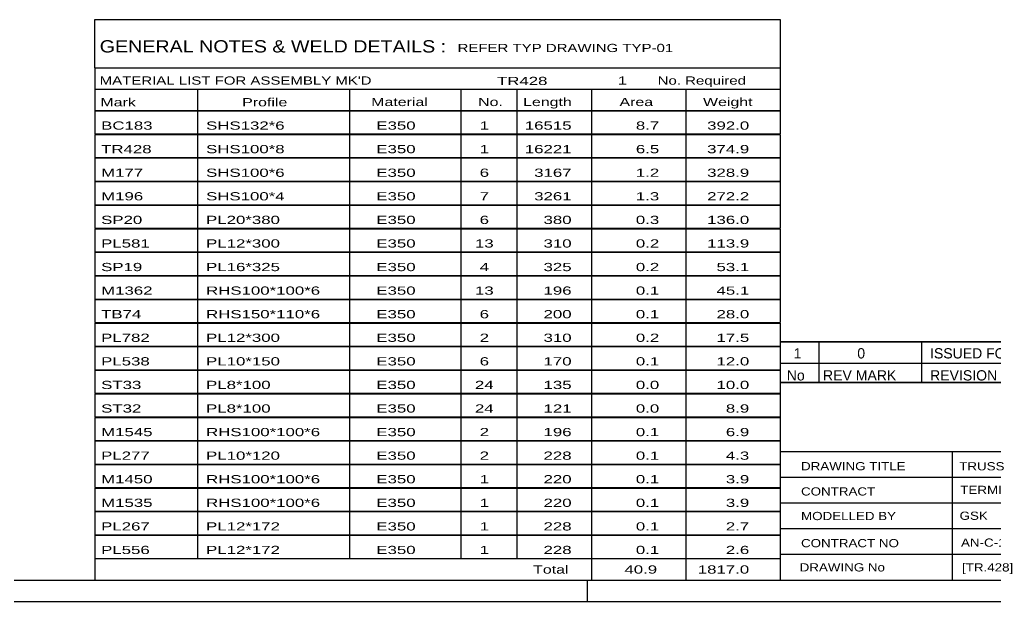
# Model space of a CAD drawing. Header units: millimetres. Extents: x -78 to 763, y -424 to 170.
# Drawn here: x 420.1 to 647.9, y -423.7 to -287.9 of the extents above; entities that cross this region are included whole.
import ezdxf

# ---------------------------------------------------------------- set-up
doc = ezdxf.new("R2010")
doc.units = ezdxf.units.MM
doc.styles.add('Arial Narrow', font='ARIALN.TTF', dxfattribs={"height": 0.2})

# ---------------------------------------------------------------- blocks, each defined once
blk = doc.blocks.new('Unknown-814185653-15686')
at = {"color": 7, "linetype": 'Continuous'}
for p, q in [((437.64, -287.93), (597.64, -287.93)), ((437.64, -299.18), (437.64, -287.93)), ((597.64, -287.93), (597.64, -299.18)), ((437.64, -299.18), (597.64, -299.18)), ((437.64, -299.18), (437.64, -304.18)), ((597.64, -299.18), (597.64, -304.18)), ((437.64, -304.18), (597.64, -304.18)), ((437.64, -304.18), (437.64, -309.18)), ((461.64, -304.18), (461.64, -309.18)), ((497.14, -304.18), (497.14, -309.18)), ((523.14, -304.18), (523.14, -309.18)), ((536.14, -304.18), (536.14, -309.18)), ((553.64, -304.18), (553.64, -309.18)), ((575.64, -304.18), (575.64, -309.18)), ((597.64, -304.18), (597.64, -309.18)), ((437.64, -309.18), (597.64, -309.18)), ((437.64, -309.23), (437.64, -314.63)), ((437.64, -309.23), (597.64, -309.23)), ((461.64, -309.18), (461.64, -314.68)), ((497.14, -309.18), (497.14, -314.68)), ((523.14, -309.18), (523.14, -314.68)), ((536.14, -309.18), (536.14, -314.68)), ((553.64, -309.18), (553.64, -314.68)), ((575.64, -309.18), (575.64, -314.68)), ((597.64, -309.23), (597.64, -314.63)), ((437.64, -314.63), (597.64, -314.63)), ((437.64, -314.73), (437.64, -320.13)), ((437.64, -314.73), (597.64, -314.73)), ((461.64, -314.68), (461.64, -320.18)), ((497.14, -314.68), (497.14, -320.18)), ((523.14, -314.68), (523.14, -320.18)), ((536.14, -314.68), (536.14, -320.18)), ((553.64, -314.68), (553.64, -320.18)), ((575.64, -314.68), (575.64, -320.18)), ((597.64, -314.73), (597.64, -320.13)), ((437.64, -320.13), (597.64, -320.13)), ((437.64, -320.23), (437.64, -325.63)), ((437.64, -320.23), (597.64, -320.23)), ((461.64, -320.18), (461.64, -325.68)), ((497.14, -320.18), (497.14, -325.68)), ((523.14, -320.18), (523.14, -325.68)), ((536.14, -320.18), (536.14, -325.68)), ((553.64, -320.18), (553.64, -325.68)), ((575.64, -320.18), (575.64, -325.68)), ((597.64, -320.23), (597.64, -325.63)), ((437.64, -325.63), (597.64, -325.63)), ((437.64, -325.73), (437.64, -331.13)), ((437.64, -325.73), (597.64, -325.73)), ((461.64, -325.68), (461.64, -331.18)), ((497.14, -325.68), (497.14, -331.18)), ((523.14, -325.68), (523.14, -331.18)), ((536.14, -325.68), (536.14, -331.18)), ((553.64, -325.68), (553.64, -331.18)), ((575.64, -325.68), (575.64, -331.18)), ((597.64, -325.73), (597.64, -331.13)), ((437.64, -331.13), (597.64, -331.13)), ((437.64, -331.23), (437.64, -336.63)), ((437.64, -331.23), (597.64, -331.23)), ((461.64, -331.18), (461.64, -336.68)), ((497.14, -331.18), (497.14, -336.68)), ((523.14, -331.18), (523.14, -336.68)), ((536.14, -331.18), (536.14, -336.68)), ((553.64, -331.18), (553.64, -336.68)), ((575.64, -331.18), (575.64, -336.68)), ((597.64, -331.23), (597.64, -336.63)), ((437.64, -336.63), (597.64, -336.63)), ((437.64, -336.73), (437.64, -342.13)), ((437.64, -336.73), (597.64, -336.73)), ((461.64, -336.68), (461.64, -342.18)), ((497.14, -336.68), (497.14, -342.18)), ((523.14, -336.68), (523.14, -342.18)), ((536.14, -336.68), (536.14, -342.18)), ((553.64, -336.68), (553.64, -342.18)), ((575.64, -336.68), (575.64, -342.18)), ((597.64, -336.73), (597.64, -342.13)), ((437.64, -342.13), (597.64, -342.13)), ((437.64, -342.23), (437.64, -347.63)), ((437.64, -342.23), (597.64, -342.23)), ((461.64, -342.18), (461.64, -347.68)), ((497.14, -342.18), (497.14, -347.68)), ((523.14, -342.18), (523.14, -347.68)), ((536.14, -342.18), (536.14, -347.68)), ((553.64, -342.18), (553.64, -347.68)), ((575.64, -342.18), (575.64, -347.68)), ((597.64, -342.23), (597.64, -347.63)), ((437.64, -347.63), (597.64, -347.63)), ((437.64, -347.73), (437.64, -353.13)), ((437.64, -347.73), (597.64, -347.73)), ((461.64, -347.68), (461.64, -353.18)), ((497.14, -347.68), (497.14, -353.18)), ((523.14, -347.68), (523.14, -353.18)), ((536.14, -347.68), (536.14, -353.18)), ((553.64, -347.68), (553.64, -353.18)), ((575.64, -347.68), (575.64, -353.18)), ((597.64, -347.73), (597.64, -353.13)), ((437.64, -353.13), (597.64, -353.13)), ((437.64, -353.23), (437.64, -358.63)), ((437.64, -353.23), (597.64, -353.23)), ((461.64, -353.18), (461.64, -358.68)), ((497.14, -353.18), (497.14, -358.68)), ((523.14, -353.18), (523.14, -358.68)), ((536.14, -353.18), (536.14, -358.68)), ((553.64, -353.18), (553.64, -358.68)), ((575.64, -353.18), (575.64, -358.68)), ((597.64, -353.23), (597.64, -358.63)), ((437.64, -358.63), (597.64, -358.63)), ((437.64, -358.73), (437.64, -364.13)), ((437.64, -358.73), (597.64, -358.73)), ((461.64, -358.68), (461.64, -364.18)), ((497.14, -358.68), (497.14, -364.18)), ((523.14, -358.68), (523.14, -364.18)), ((536.14, -358.68), (536.14, -364.18)), ((553.64, -358.68), (553.64, -364.18)), ((575.64, -358.68), (575.64, -364.18)), ((597.64, -358.73), (597.64, -364.13)), ((437.64, -364.13), (597.64, -364.13)), ((437.64, -364.23), (437.64, -369.63)), ((437.64, -364.23), (597.64, -364.23)), ((461.64, -364.18), (461.64, -369.68)), ((497.14, -364.18), (497.14, -369.68)), ((523.14, -364.18), (523.14, -369.68)), ((536.14, -364.18), (536.14, -369.68)), ((553.64, -364.18), (553.64, -369.68)), ((575.64, -364.18), (575.64, -369.68)), ((597.64, -364.23), (597.64, -369.63)), ((437.64, -369.63), (597.64, -369.63)), ((437.64, -369.73), (437.64, -375.13)), ((437.64, -369.73), (597.64, -369.73)), ((461.64, -369.68), (461.64, -375.18)), ((497.14, -369.68), (497.14, -375.18)), ((523.14, -369.68), (523.14, -375.18)), ((536.14, -369.68), (536.14, -375.18)), ((553.64, -369.68), (553.64, -375.18)), ((575.64, -369.68), (575.64, -375.18)), ((597.64, -369.73), (597.64, -375.13)), ((437.64, -375.13), (597.64, -375.13)), ((437.64, -375.23), (437.64, -380.63)), ((437.64, -375.23), (597.64, -375.23)), ((461.64, -375.18), (461.64, -380.68)), ((497.14, -375.18), (497.14, -380.68)), ((523.14, -375.18), (523.14, -380.68)), ((536.14, -375.18), (536.14, -380.68)), ((553.64, -375.18), (553.64, -380.68)), ((575.64, -375.18), (575.64, -380.68)), ((597.64, -375.23), (597.64, -380.63)), ((437.64, -380.63), (597.64, -380.63)), ((437.64, -380.73), (437.64, -386.13)), ((437.64, -380.73), (597.64, -380.73)), ((461.64, -380.68), (461.64, -386.18)), ((497.14, -380.68), (497.14, -386.18)), ((523.14, -380.68), (523.14, -386.18)), ((536.14, -380.68), (536.14, -386.18)), ((553.64, -380.68), (553.64, -386.18)), ((575.64, -380.68), (575.64, -386.18)), ((597.64, -380.73), (597.64, -386.13)), ((437.64, -386.13), (597.64, -386.13)), ((437.64, -386.23), (437.64, -391.63)), ((437.64, -386.23), (597.64, -386.23)), ((461.64, -386.18), (461.64, -391.68)), ((497.14, -386.18), (497.14, -391.68)), ((523.14, -386.18), (523.14, -391.68)), ((536.14, -386.18), (536.14, -391.68)), ((553.64, -386.18), (553.64, -391.68)), ((575.64, -386.18), (575.64, -391.68)), ((597.64, -386.23), (597.64, -391.63)), ((437.64, -391.63), (597.64, -391.63)), ((437.64, -391.73), (437.64, -397.13)), ((437.64, -391.73), (597.64, -391.73)), ((461.64, -391.68), (461.64, -397.18)), ((497.14, -391.68), (497.14, -397.18)), ((523.14, -391.68), (523.14, -397.18)), ((536.14, -391.68), (536.14, -397.18)), ((553.64, -391.68), (553.64, -397.18)), ((575.64, -391.68), (575.64, -397.18)), ((597.64, -391.73), (597.64, -397.13)), ((437.64, -397.13), (597.64, -397.13)), ((437.64, -397.23), (437.64, -402.63)), ((437.64, -397.23), (597.64, -397.23)), ((461.64, -397.18), (461.64, -402.68)), ((497.14, -397.18), (497.14, -402.68)), ((523.14, -397.18), (523.14, -402.68)), ((536.14, -397.18), (536.14, -402.68)), ((553.64, -397.18), (553.64, -402.68)), ((575.64, -397.18), (575.64, -402.68)), ((597.64, -397.23), (597.64, -402.63)), ((437.64, -402.63), (597.64, -402.63)), ((437.64, -402.73), (437.64, -408.13)), ((437.64, -402.73), (597.64, -402.73)), ((461.64, -402.68), (461.64, -408.18)), ((497.14, -402.68), (497.14, -408.18)), ((523.14, -402.68), (523.14, -408.18)), ((536.14, -402.68), (536.14, -408.18)), ((553.64, -402.68), (553.64, -408.18)), ((575.64, -402.68), (575.64, -408.18)), ((597.64, -402.73), (597.64, -408.13)), ((437.64, -408.13), (597.64, -408.13)), ((437.64, -408.23), (437.64, -413.63)), ((437.64, -408.23), (597.64, -408.23)), ((461.64, -408.18), (461.64, -413.68)), ((497.14, -408.18), (497.14, -413.68)), ((523.14, -408.18), (523.14, -413.68)), ((536.14, -408.18), (536.14, -413.68)), ((553.64, -408.18), (553.64, -413.68)), ((575.64, -408.18), (575.64, -413.68)), ((597.64, -408.23), (597.64, -413.63)), ((437.64, -413.63), (597.64, -413.63)), ((437.64, -413.68), (597.64, -413.68)), ((437.64, -413.68), (437.64, -418.68)), ((553.64, -413.68), (553.64, -418.68)), ((575.64, -413.68), (575.64, -418.68)), ((597.64, -413.68), (597.64, -418.68)), ((437.64, -418.68), (597.64, -418.68))]:
    blk.add_line(p, q, dxfattribs=at)
at = {"color": 7, "style": 'Arial Narrow'}
for s, height, width, p in [('GENERAL NOTES & WELD DETAILS :', 2.8633, 1.4, (438.8, -295.62)), ('REFER TYP DRAWING TYP-01', 1.9089, 1.6, (522.34, -295.52)), ("MATERIAL LIST FOR ASSEMBLY MK'D", 1.9089, 1.6, (438.8, -303.12)), ('TR428', 1.909, 1.794707, (531.54, -303.21)), ('1', 1.91, 1.794707, (559.72, -303.12)), ('No. Required', 1.9089, 1.6, (569.05, -303.12)), ('Mark', 1.909, 1.7, (438.98, -308.18)), ('Profile', 1.909, 1.7, (472.06, -308.18)), ('Material', 1.909, 1.7, (502.18, -308.12)), ('No.', 1.909, 1.7, (527.14, -308.12)), ('Length', 1.909, 1.7, (537.64, -308.12)), ('Area', 1.909, 1.7, (560.14, -308.12)), ('Weight', 1.909, 1.7, (579.64, -308.12))]:
    blk.add_text(s, height=height, dxfattribs=dict(at, width=width)).set_placement(p)
at = {"color": 7, "linetype": 'Continuous', "style": 'Arial Narrow'}
for s, height, width, p in [('BC183', 1.909, 1.794707, (439.14, -313.62)), ('SHS132*6', 1.909, 1.794707, (463.64, -313.62)), ('E350', 1.909, 1.794707, (503.38, -313.62)), ('1', 1.91, 1.794707, (527.5, -313.62)), ('16515', 1.909, 1.794707, (538.04, -313.62)), ('8.7', 1.909, 1.794707, (563.96, -313.62)), ('392.0', 1.909, 1.794707, (580.6, -313.62)), ('TR428', 1.909, 1.794707, (439.14, -319.12)), ('SHS100*8', 1.909, 1.794707, (463.64, -319.12)), ('E350', 1.909, 1.794707, (503.38, -319.12)), ('1', 1.91, 1.794707, (527.5, -319.12)), ('16221', 1.909, 1.794707, (538.04, -319.12)), ('6.5', 1.909, 1.794707, (563.96, -319.12)), ('374.9', 1.909, 1.794707, (580.6, -319.12)), ('M177', 1.909, 1.794707, (439.14, -324.62)), ('SHS100*6', 1.909, 1.794707, (463.64, -324.62)), ('E350', 1.909, 1.794707, (503.38, -324.62)), ('6', 1.91, 1.794707, (527.5, -324.62)), ('3167', 1.909, 1.794707, (540.23, -324.62)), ('1.2', 1.909, 1.794707, (563.96, -324.62)), ('328.9', 1.909, 1.794707, (580.6, -324.62)), ('M196', 1.909, 1.794707, (439.14, -330.12)), ('SHS100*4', 1.909, 1.794707, (463.64, -330.12)), ('E350', 1.909, 1.794707, (503.38, -330.12)), ('7', 1.91, 1.794707, (527.5, -330.12)), ('3261', 1.909, 1.794707, (540.23, -330.12)), ('1.3', 1.909, 1.794707, (563.96, -330.12)), ('272.2', 1.909, 1.794707, (580.6, -330.12)), ('SP20', 1.909, 1.794707, (439.14, -335.62)), ('PL20*380', 1.909, 1.794707, (463.64, -335.62)), ('E350', 1.909, 1.794707, (503.38, -335.62)), ('6', 1.91, 1.794707, (527.5, -335.62)), ('380', 1.909, 1.794707, (542.41, -335.62)), ('0.3', 1.909, 1.794707, (563.96, -335.62)), ('136.0', 1.909, 1.794707, (580.6, -335.62)), ('PL581', 1.909, 1.794707, (439.14, -341.12)), ('PL12*300', 1.909, 1.794707, (463.64, -341.12)), ('E350', 1.909, 1.794707, (503.38, -341.12)), ('13', 1.909, 1.794707, (526.4, -341.12)), ('310', 1.909, 1.794707, (542.41, -341.12)), ('0.2', 1.909, 1.794707, (563.96, -341.12)), ('113.9', 1.909, 1.794707, (580.6, -341.12)), ('SP19', 1.909, 1.794707, (439.14, -346.62)), ('PL16*325', 1.909, 1.794707, (463.64, -346.62)), ('E350', 1.909, 1.794707, (503.38, -346.62)), ('4', 1.91, 1.794707, (527.5, -346.62)), ('325', 1.909, 1.794707, (542.41, -346.62)), ('0.2', 1.909, 1.794707, (563.96, -346.62)), ('53.1', 1.909, 1.794707, (582.79, -346.62)), ('M1362', 1.909, 1.794707, (439.14, -352.12)), ('RHS100*100*6', 1.9089, 1.794707, (463.64, -352.12)), ('E350', 1.909, 1.794707, (503.38, -352.12)), ('13', 1.909, 1.794707, (526.4, -352.12)), ('196', 1.909, 1.794707, (542.41, -352.12)), ('0.1', 1.909, 1.794707, (563.96, -352.12)), ('45.1', 1.909, 1.794707, (582.79, -352.12)), ('TB74', 1.909, 1.794707, (439.14, -357.62)), ('RHS150*110*6', 1.9089, 1.794707, (463.64, -357.62)), ('E350', 1.909, 1.794707, (503.38, -357.62)), ('6', 1.91, 1.794707, (527.5, -357.62)), ('200', 1.909, 1.794707, (542.41, -357.62)), ('0.1', 1.909, 1.794707, (563.96, -357.62)), ('28.0', 1.909, 1.794707, (582.79, -357.62)), ('PL782', 1.909, 1.794707, (439.14, -363.12)), ('PL12*300', 1.909, 1.794707, (463.64, -363.12)), ('E350', 1.909, 1.794707, (503.38, -363.12)), ('2', 1.91, 1.794707, (527.5, -363.12)), ('310', 1.909, 1.794707, (542.41, -363.12)), ('0.2', 1.909, 1.794707, (563.96, -363.12)), ('17.5', 1.909, 1.794707, (582.79, -363.12)), ('PL538', 1.909, 1.794707, (439.14, -368.62)), ('PL10*150', 1.909, 1.794707, (463.64, -368.62)), ('E350', 1.909, 1.794707, (503.38, -368.62)), ('6', 1.91, 1.794707, (527.5, -368.62)), ('170', 1.909, 1.794707, (542.41, -368.62)), ('0.1', 1.909, 1.794707, (563.96, -368.62)), ('12.0', 1.909, 1.794707, (582.79, -368.62)), ('ST33', 1.909, 1.794707, (439.14, -374.12)), ('PL8*100', 1.909, 1.794707, (463.64, -374.12)), ('E350', 1.909, 1.794707, (503.38, -374.12)), ('24', 1.909, 1.794707, (526.4, -374.12)), ('135', 1.909, 1.794707, (542.41, -374.12)), ('0.0', 1.909, 1.794707, (563.96, -374.12)), ('10.0', 1.909, 1.794707, (582.79, -374.12)), ('ST32', 1.909, 1.794707, (439.14, -379.62)), ('PL8*100', 1.909, 1.794707, (463.64, -379.62)), ('E350', 1.909, 1.794707, (503.38, -379.62)), ('24', 1.909, 1.794707, (526.4, -379.62)), ('121', 1.909, 1.794707, (542.41, -379.62)), ('0.0', 1.909, 1.794707, (563.96, -379.62)), ('8.9', 1.909, 1.794707, (584.97, -379.62)), ('M1545', 1.909, 1.794707, (439.14, -385.12)), ('RHS100*100*6', 1.9089, 1.794707, (463.64, -385.12)), ('E350', 1.909, 1.794707, (503.38, -385.12)), ('2', 1.91, 1.794707, (527.5, -385.12)), ('196', 1.909, 1.794707, (542.41, -385.12)), ('0.1', 1.909, 1.794707, (563.96, -385.12)), ('6.9', 1.909, 1.794707, (584.97, -385.12)), ('PL277', 1.909, 1.794707, (439.14, -390.62)), ('PL10*120', 1.909, 1.794707, (463.64, -390.62)), ('E350', 1.909, 1.794707, (503.38, -390.62)), ('2', 1.91, 1.794707, (527.5, -390.62)), ('228', 1.909, 1.794707, (542.41, -390.62)), ('0.1', 1.909, 1.794707, (563.96, -390.62)), ('4.3', 1.909, 1.794707, (584.97, -390.62)), ('M1450', 1.909, 1.794707, (439.14, -396.12)), ('RHS100*100*6', 1.9089, 1.794707, (463.64, -396.12)), ('E350', 1.909, 1.794707, (503.38, -396.12)), ('1', 1.91, 1.794707, (527.5, -396.12)), ('220', 1.909, 1.794707, (542.41, -396.12)), ('0.1', 1.909, 1.794707, (563.96, -396.12)), ('3.9', 1.909, 1.794707, (584.97, -396.12)), ('M1535', 1.909, 1.794707, (439.14, -401.62)), ('RHS100*100*6', 1.9089, 1.794707, (463.64, -401.62)), ('E350', 1.909, 1.794707, (503.38, -401.62)), ('1', 1.91, 1.794707, (527.5, -401.62)), ('220', 1.909, 1.794707, (542.41, -401.62)), ('0.1', 1.909, 1.794707, (563.96, -401.62)), ('3.9', 1.909, 1.794707, (584.97, -401.62)), ('PL267', 1.909, 1.794707, (439.14, -407.12)), ('PL12*172', 1.909, 1.794707, (463.64, -407.12)), ('E350', 1.909, 1.794707, (503.38, -407.12)), ('1', 1.91, 1.794707, (527.5, -407.12)), ('228', 1.909, 1.794707, (542.41, -407.12)), ('0.1', 1.909, 1.794707, (563.96, -407.12)), ('2.7', 1.909, 1.794707, (584.97, -407.12)), ('PL556', 1.909, 1.794707, (439.14, -412.62)), ('PL12*172', 1.909, 1.794707, (463.64, -412.62)), ('E350', 1.909, 1.794707, (503.38, -412.62)), ('1', 1.91, 1.794707, (527.5, -412.62)), ('228', 1.909, 1.794707, (542.41, -412.62)), ('0.1', 1.909, 1.794707, (563.96, -412.62)), ('2.6', 1.909, 1.794707, (584.97, -412.62)), ('Total', 1.909, 1.7, (539.98, -417.18)), ('40.9', 1.909, 1.794707, (561.29, -417.18)), ('1817.0', 1.909, 1.794707, (578.41, -417.18))]:
    blk.add_text(s, height=height, dxfattribs=dict(at, width=width)).set_placement(p)
blk = doc.blocks.new('Unknown-814185653-1133')
at = {"color": 5, "linetype": 'Continuous'}
for p, q in [((-73.36, -418.68), (757.64, -418.68)), ((552.64, -423.68), (552.64, -418.68)), ((-78.36, -423.68), (762.64, -423.68))]:
    blk.add_line(p, q, dxfattribs=at)
blk = doc.blocks.new('Unknown-814185653-15685')
at = {"color": 7, "linetype": 'Continuous'}
for p, q in [((597.64, -372.63), (597.64, -418.68)), ((597.64, -372.63), (757.64, -372.63)), ((757.64, -372.68), (757.64, -418.68)), ((597.64, -388.68), (757.64, -388.68)), ((637.78, -388.68), (637.78, -418.68)), ((597.64, -394.68), (757.64, -394.68)), ((739.64, -418.63), (739.64, -394.63)), ((597.64, -400.68), (757.64, -400.68)), ((681.78, -400.68), (681.78, -418.68)), ((597.64, -406.68), (757.64, -406.68)), ((597.64, -412.68), (739.64, -412.68)), ((597.64, -418.68), (757.64, -418.68))]:
    blk.add_line(p, q, dxfattribs=at)
at = {"color": 7, "style": 'Arial Narrow'}
for s, height, width, p in [('DRAWING TITLE', 1.9089, 1.425378, (602.52, -393.08)), ('TRUSS', 1.909, 1.425378, (639.45, -393.1)), ('CONTRACT', 1.909, 1.425378, (602.52, -398.97)), ('TERMINAL BUILDING', 1.9089, 1.425378, (639.7, -398.61)), ('MODELLED BY', 1.9089, 1.425378, (602.52, -404.7)), ('GSK', 1.909, 1.425378, (639.53, -404.64)), ('ISSUED', 1.909, 1.425378, (682.58, -405.04)), ('03.05.2026', 1.909, 1.425378, (699.33, -405.16)), ('CONTRACT NO', 1.9089, 1.425378, (602.52, -411.03)), ('AN-C-1376', 1.909, 1.425378, (639.87, -410.91)), ('SCALE', 1.909, 1.425378, (682.58, -411.03)), ('A1', 6.204, 1.25, (743.88, -416.48)), ('DRAWING No', 1.909, 1.425378, (602.2, -416.68)), ('[TR.428]', 1.909, 1.425378, (640.1, -416.69)), ('REVISION No.', 1.9089, 1.425378, (682.58, -417.91)), ('1', 3.34, 1.5, (719.55, -418.01))]:
    blk.add_text(s, height=height, dxfattribs=dict(at, width=width)).set_placement(p)
at = {"color": 7, "linetype": 'Continuous', "style": 'Arial Narrow'}
for s, height, width, p in [('PH #', 2.1, 1.42538, (745.04, -399.13)), ('108', 2.1, 1.42538, (745.83, -405.03)), ('NTS', 1.909, 1.425378, (699.64, -410.63))]:
    blk.add_text(s, height=height, dxfattribs=dict(at, width=width)).set_placement(p)
blk = doc.blocks.new('Unknown-814185653-15688')
at = {"color": 7, "linetype": 'Continuous'}
for p, q in [((597.64, -363.13), (757.64, -363.13)), ((757.64, -363.13), (597.64, -363.13)), ((597.64, -363.13), (597.64, -368.13)), ((606.64, -363.13), (606.64, -368.13)), ((630.64, -363.13), (630.64, -368.13)), ((727.64, -363.13), (727.64, -368.13)), ((757.64, -363.13), (757.64, -368.13)), ((597.64, -368.13), (757.64, -368.13)), ((597.64, -368.13), (597.64, -372.63)), ((597.64, -368.13), (757.64, -368.13)), ((606.64, -368.13), (606.64, -372.63)), ((630.64, -368.13), (630.64, -372.63)), ((727.64, -368.13), (727.64, -372.63)), ((757.64, -368.13), (757.64, -372.63)), ((757.64, -372.63), (597.64, -372.63))]:
    blk.add_line(p, q, dxfattribs=at)
at = {"color": 7, "linetype": 'Continuous', "style": 'Arial Narrow'}
for s, height, width, p in [('1', 2.39, 1.196471, (600.8, -366.99)), ('0', 2.39, 1.196471, (615.65, -366.99)), ('ISSUED FOR CONSTRUCTION', 2.3861, 1.196471, (632.64, -366.99)), ('03.05.2026', 2.386, 1.196471, (733.64, -366.99)), ('No', 2.386, 1.2, (599.19, -372.13)), ('REV MARK', 2.386, 1.2, (607.64, -372.13)), ('REVISION DESCRIPTION', 2.3861, 1.2, (632.64, -372.13)), ('REV. DATE', 2.386, 1.2, (732.92, -372.13))]:
    blk.add_text(s, height=height, dxfattribs=dict(at, width=width)).set_placement(p)

msp = doc.modelspace()

# ---------------------------------------------------------------- block references
for name in ['Unknown-814185653-1133', 'Unknown-814185653-15686', 'Unknown-814185653-15688', 'Unknown-814185653-15685']:
    msp.add_blockref(name, (0, 0))

doc.saveas('drawing.dxf')
